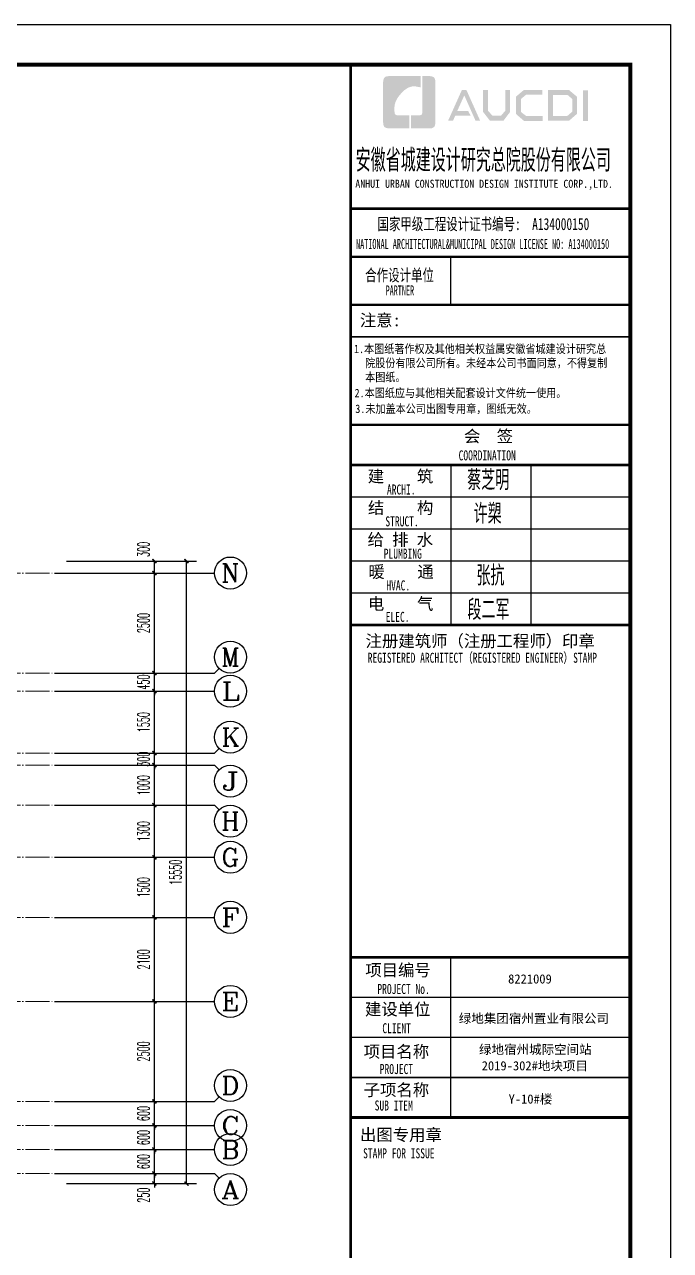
# Model space of a CAD drawing. Extents: x 27938 to 650306, y -92720 to 1524912.
# Drawn here: x 328171 to 344314, y 594028 to 624649 of the extents above; entities that cross this region are included whole.
import ezdxf
from ezdxf.enums import TextEntityAlignment as Align

# ---------------------------------------------------------------- set-up
doc = ezdxf.new("R2010")
doc.units = 0
doc.header["$LTSCALE"] = 1000
doc.header["$MEASUREMENT"] = 0
doc.linetypes.add('DOTE', pattern=[2.42, 2, -0.2, 0.02, -0.2])
for name, color, linetype in [('AXIS', 3, 'Continuous'), ('AXIS_TEXT', 4, 'Continuous'), ('图框', 140, 'Continuous'), ('图签文字', 147, 'Continuous')]:
    doc.layers.add(name, color=color, linetype=linetype)
doc.layers.add('DOTE', color=19, linetype='DOTE', lineweight=9)
doc.layers.add('图签', color=147, linetype='Continuous', lineweight=18)
doc.layers.add('yichutu', color=7, linetype='Continuous', true_color=0xffffff, plot=False)
doc.styles.add('_TCH_AXIS', font='COMPLEX', dxfattribs={"bigfont": 'GBCBIG'})
doc.styles.add('_TCH_DIM_T3', font='SIMPLEX.shx', dxfattribs={"width": 0.494118, "bigfont": 'GBCBIG.shx'})
doc.styles.add('COMPLEX', font='COMPLEX')
doc.styles.add('HT', font='simhei.ttf')
doc.styles.add('宋体', font='', dxfattribs={"height": 50})
doc.styles.add('建筑图签-1', font='simhei.ttf', dxfattribs={"width": 0.7})
doc.styles.add('建筑图签-2', font='TXT.shx', dxfattribs={"width": 0.5, "bigfont": 'HZTXT.shx'})
doc.styles.get('宋体').set_extended_font_data('SimSun')
doc.dimstyles.new('_TCH_ARCH&&100', dxfattribs={"dimtxt": 297.5, "dimasz": 100, "dimexe": 250, "dimexo": 300, "dimgap": 126.25, "dimtad": 1, "dimdec": 0, "dimzin": 0, "dimdsep": 46, "dimtxsty": '_TCH_DIM_T3', "dimblk": 'ARCHTICK', "dimcen": 0.09, "dimclrt": 4, "dimazin": 2, "dimtfac": 1, "dimtdec": 0, "dimtix": 1, "dimtmove": 2, "dimatfit": 3, "dimfxl": 1, "dimtolj": 1, "dimtzin": 0, "dimarcsym": 0})

# ---------------------------------------------------------------- blocks, each defined once
blk = doc.blocks.new('院标1')
h = blk.add_hatch(color=150)
h.dxf.hatch_style = 1
h.set_gradient(color1=(33, 113, 253), color2=(33, 113, 253), tint=1, name='INVCURVED')
edge = h.paths.add_edge_path()
edge.add_spline(control_points=[(116373, 648379), (116379, 648379), (116382, 648379), (116391, 648379), (116391, 648379), (116391, 648379), (116616, 648379), (116616, 648379), (116616, 648379), (116616, 648379), (116616, 648054), (116616, 648054), (116616, 648054), (116616, 648054), (116108, 648054), (116108, 648054), (116108, 648054), (116028, 648054), (115963, 648111), (115963, 648199), (115963, 648199), (115963, 648199), (115963, 649215), (115963, 649215), (115963, 649215), (115963, 649295), (116018, 649360), (116108, 649360), (116108, 649360), (116108, 649360), (116897, 649360), (116897, 649360), (116897, 649360), (116897, 649360), (116897, 649080), (116897, 649080), (116897, 649080), (116897, 649080), (116566, 649140), (116356, 648859), (116356, 648859), (116245, 648719), (116240, 648545), (116247, 648466), (116247, 648466), (116254, 648386), (116247, 648466), (116247, 648466), (116247, 648466), (116247, 648466), (116258, 648374), (116373, 648379)], knot_values=[0, 0, 0, 0, 0.071429, 0.071429, 0.071429, 0.107143, 0.142857, 0.142857, 0.142857, 0.178571, 0.214286, 0.214286, 0.214286, 0.25, 0.285714, 0.285714, 0.285714, 0.321429, 0.357143, 0.357143, 0.357143, 0.392857, 0.428571, 0.428571, 0.428571, 0.464286, 0.5, 0.5, 0.5, 0.535714, 0.571429, 0.571429, 0.571429, 0.607143, 0.642857, 0.642857, 0.642857, 0.678571, 0.714286, 0.714286, 0.714286, 0.75, 0.785714, 0.785714, 0.785714, 0.821429, 0.857143, 0.857143, 0.857143, 0.928571, 1, 1, 1, 1], degree=3, periodic=0)
h = blk.add_hatch(color=150)
h.dxf.hatch_style = 1
h.set_gradient(color1=(33, 113, 253), color2=(33, 113, 253), tint=1, name='INVCURVED')
edge = h.paths.add_edge_path()
edge.add_spline(control_points=[(117268, 649215), (117268, 649215), (117268, 648199), (117268, 648199), (117268, 648199), (117268, 648114), (117212, 648054), (117123, 648054), (117123, 648054), (117123, 648054), (116663, 648054), (116663, 648054), (116663, 648054), (116663, 648054), (116663, 648379), (116663, 648379), (116663, 648379), (116663, 648379), (116865, 648379), (116865, 648379), (116865, 648379), (116907, 648379), (116941, 648413), (116941, 648455), (116941, 648455), (116941, 648455), (116941, 649360), (116941, 649360), (116941, 649360), (116941, 649360), (117123, 649360), (117123, 649360), (117123, 649360), (117204, 649360), (117268, 649306), (117268, 649215)], knot_values=[0, 0, 0, 0, 0.1, 0.1, 0.1, 0.15, 0.2, 0.2, 0.2, 0.25, 0.3, 0.3, 0.3, 0.35, 0.4, 0.4, 0.4, 0.45, 0.5, 0.5, 0.5, 0.55, 0.6, 0.6, 0.6, 0.65, 0.7, 0.7, 0.7, 0.75, 0.8, 0.8, 0.8, 0.9, 1, 1, 1, 1], degree=3, periodic=0)
blk = doc.blocks.new('TK')
at = {"layer": '图框'}
h = blk.add_hatch(color=256, dxfattribs=at)
h.paths.add_polyline_path([(547288, 547072), (547414, 547072), (547414, 546302), (547288, 546302)])
h.paths.add_polyline_path([(546536, 546956), (546536, 546430), (546896, 546430), (547020, 546536), (547020, 546855), (546900, 546956)], flags=16)
h.paths.add_polyline_path([(546418, 547074), (546418, 546311), (546940, 546311), (547138, 546482), (547138, 546910), (546943, 547074)])
h.paths.add_polyline_path([(546275, 547077), (546275, 546962), (545868, 546962), (545735, 546851), (545735, 546531), (545868, 546429), (546277, 546429), (546277, 546307), (545813, 546307), (545611, 546481), (545611, 546910), (545809, 547077)])
h.paths.add_polyline_path([(544792, 547075), (544912, 547075), (544912, 546565), (545026, 546433), (545237, 546433), (545351, 546565), (545351, 547075), (545465, 547075), (545465, 546528), (545301, 546311), (544963, 546311), (544792, 546530)])
h.paths.add_polyline_path([(544260, 547074), (544377, 547074), (544719, 546310), (544603, 546310), (544322, 546944), (544147, 546556), (544418, 546556), (544479, 546440), (544098, 546440), (544039, 546308), (543916, 546308)])
for p, q in [((541480, 544114), (548480, 544114)), ((541480, 544114), (548480, 544114)), ((541480, 542914), (548480, 542914))]:
    blk.add_line(p, q, dxfattribs=at)
blk.add_lwpolyline([(465375, 548714), (549475, 548714), (549475, 489314), (465375, 489314)], close=True, dxfattribs=at)
blk.add_lwpolyline([(465375, 548714), (549475, 548714), (549475, 489314), (465375, 489314)], close=True, dxfattribs=at)
at = {"layer": '图框', "const_width": 100}
blk.add_lwpolyline([(548475, 490314), (548475, 547714), (467875, 547714), (467875, 490314)], close=True, dxfattribs=at)
at = {"layer": '图框'}
for points, const_width in [([(541480, 490314), (541480, 547714)], 70), ([(541480, 544114), (548480, 544114)], 60), ([(541480, 542914), (548480, 542914)], 60), ([(541480, 542914), (548480, 542914)], 60), ([(543980, 542914), (543980, 541714)], 35), ([(541480, 541714), (548480, 541714)], 60), ([(541480, 541714), (548480, 541714)], 60), ([(541480, 540913), (548480, 540913)], 35), ([(541488, 538714), (548488, 538714)], 60), ([(541488, 537714), (548488, 537714)], 70), ([(541488, 537714), (548488, 537714)], 70), ([(543988, 537714), (543988, 533714)], 35), ([(545988, 537714), (545988, 533714)], 35), ([(541488, 536914), (548488, 536914)], 35), ([(541488, 536114), (548488, 536114)], 35), ([(541488, 535314), (548488, 535314)], 35), ([(541488, 534514), (548488, 534514)], 35), ([(541488, 533714), (548488, 533714)], 70), ([(541480, 525414), (548480, 525414)], 70), ([(541480, 525414), (548480, 525414)], 70), ([(543980, 521414), (543980, 525414)], 35), ([(541480, 524414), (548480, 524414)], 35), ([(541480, 523414), (548480, 523414)], 35), ([(541480, 522414), (548480, 522414)], 35), ([(548480, 521414), (541480, 521414)], 70)]:
    blk.add_lwpolyline(points, dxfattribs=dict(at, const_width=const_width))
blk.add_blockref('院标1', (426331, -101935))
for s, height, style, width, p in [('ANHUI URBAN CONSTRUCTION DESIGN INSTITUTE CORP.,LTD.', 200, '建筑图签-1', 0.91, (541598, 544636)), ('NATIONAL ARCHITECTURAL&MUNICIPAL DESIGN LICENSE NO: A134000150', 250, '建筑图签-1', 0.6, (541617, 543108)), ('PARTNER', 250, '建筑图签-1', 0.6, (542355, 541947)), ('1.本图纸著作权及其他相关权益属安徽省城建设计研究总', 210, 'HT', 0.88, (541566, 540507)), ('院股份有限公司所有。未经本公司书面同意，不得复制', 210, 'HT', 0.88, (541845, 540153)), ('本图纸。', 210, 'HT', 0.88, (541845, 539803)), (' 2.本图纸应与其他相关配套设计文件统一使用。 ', 210, 'HT', 0.88, (541455, 539406)), ('3.未加盖本公司出图专用章，图纸无效。', 210, 'HT', 0.88, (541598, 539011)), ('COORDINATION', 250, '建筑图签-1', 0.7, (544180, 537827)), ('ARCHI.', 250, '建筑图签-1', 0.7, (542389, 536975)), ('STRUCT.', 250, '建筑图签-1', 0.7, (542350, 536179)), ('PLUMBING', 250, '建筑图签-1', 0.7, (542309, 535372)), ('HVAC.', 250, '建筑图签-1', 0.7, (542374, 534579)), ('ELEC.', 250, '建筑图签-1', 0.7, (542358, 533794)), ('REGISTERED ARCHITECT（REGISTERED ENGINEER）STAMP', 250, '建筑图签-1', 0.7, (541909, 532772)), ('PROJECT No.', 250, '建筑图签-1', 0.7, (542150, 524499, -1799)), ('CLIENT', 250, '建筑图签-1', 0.7, (542274, 523520)), ('PROJECT', 250, '建筑图签-1', 0.7, (542209, 522500)), ('SUB ITEM', 250, '建筑图签-1', 0.7, (542082, 521589)), ('STAMP FOR ISSUE', 250, '建筑图签-1', 0.7, (541793, 520395))]:
    blk.add_text(s, height=height, dxfattribs=dict(at, style=style, width=width)).set_placement(p)
at = {"layer": '图签', "color": 2, "style": '宋体'}
for s, height, p in [('8221009', 229.3, (545417, 524761)), ('绿地集团宿州置业有限公司', 229.34, (544185, 523776)), ('绿地宿州城际空间站', 229.3, (544690, 523001)), ('2019-302#地块项目', 229.34, (544757, 522592))]:
    blk.add_text(s, height=height, dxfattribs=at).set_placement(p)
at = {"layer": '图签文字', "color": 7, "style": '建筑图签-1'}
for s, height, width, p in [('安徽省城建设计研究总院股份有限公司', 500, 0.55, (541608, 545091)), ('国家甲级工程设计证书编号:  A134000150', 300, 0.7, (542152, 543581)), ('合作设计单位', 300, 0.7, (541845, 542304))]:
    blk.add_text(s, height=height, dxfattribs=dict(at, width=width)).set_placement(p)
for s, p in [('注意:', (541711, 541177)), ('会  签', (544315, 538281)), ('建    筑', (541910, 537280)), ('结    构', (541914, 536493)), ('给 排 水', (541905, 535699)), ('暖    通', (541923, 534896)), ('电    气', (541913, 534096)), ('注册建筑师（注册工程师）印章', (541855, 533167)), ('项目编号', (541848, 524946)), ('建设单位', (541840, 523969)), ('项目名称', (541807, 522911)), ('子项名称', (541807, 521954)), ('出图专用章', (541716, 520832))]:
    blk.add_text(s, height=300, dxfattribs=at).set_placement(p)
at = {"layer": '图签文字', "color": 1, "style": '建筑图签-2', "width": 0.7}
for s, p in [('蔡芝明', (544395, 537085)), ('许槊', (544555, 536242)), ('张抗', (544626, 534701)), ('段二军', (544401, 533845))]:
    blk.add_text(s, height=500, dxfattribs=at).set_placement(p)
blk = doc.blocks.new('GDGDGRDGDGDR')
at = {"layer": 'DOTE', "linetype": 'DOTE', "ltscale": 0.3}
for p, q in [((270117, 610949), (328917, 610949)), ((270117, 608449), (328917, 608449)), ((270117, 607999), (328917, 607999)), ((270117, 606449), (328917, 606449)), ((270117, 606149), (328917, 606149)), ((270117, 605149), (328917, 605149)), ((270117, 603849), (328917, 603849)), ((270117, 602349), (328917, 602349)), ((270117, 600249), (328917, 600249)), ((270117, 597749), (328917, 597749)), ((270117, 597149), (328917, 597149)), ((270117, 596549), (328917, 596549)), ((270117, 595949), (328917, 595949))]:
    blk.add_line(p, q, dxfattribs=at)
blk = doc.blocks.new('yct-841-594-84100-59400-100-1000.0')
at = {"layer": 'yichutu', "color": 7, "true_color": 0xffffff}
blk.add_lwpolyline([(0, 0), (0, 59400), (84100, 59400), (84100, 0)], close=True, dxfattribs=at)
blk = doc.blocks.new('_ArchTick')
at = {"color": 0, "linetype": 'ByBlock', "const_width": 0.4}
blk.add_lwpolyline([(-0.5, -0.5), (0.5, 0.5)], dxfattribs=at)
blk = doc.blocks.new('*D976')
at = {"layer": 'AXIS', "color": 0, "lineweight": -2}
for p, q in [((329217, 595949), (331667, 595949)), ((331417, 595949), (331417, 596049)), ((331417, 595699), (331417, 595949)), ((329217, 595699), (331667, 595699)), ((331417, 595699), (331417, 595599))]:
    blk.add_line(p, q, dxfattribs=at)
at = {"layer": 'Defpoints', "color": 0}
for p in [(328917, 595949), (331417, 595949), (328917, 595699)]:
    blk.add_point(p, dxfattribs=at)
at = {"layer": 'AXIS', "color": 0, "lineweight": -2, "xscale": 100, "yscale": 100, "zscale": 100}
for p, rotation in [((331417, 595949), 270), ((331417, 595699), 90)]:
    blk.add_blockref('_ArchTick', p, dxfattribs=dict(at, rotation=rotation))
at = {"layer": 'AXIS', "color": 4, "insert": (331142, 595410), "char_height": 297.5, "attachment_point": 5, "rotation": 90, "style": '_TCH_DIM_T3'}
blk.add_mtext('\\A1;250', dxfattribs=at)
blk = doc.blocks.new('*D977')
at = {"layer": 'AXIS', "color": 0, "lineweight": -2}
for p, q in [((329217, 596549), (331667, 596549)), ((331417, 596549), (331417, 596649)), ((331417, 595949), (331417, 596549)), ((329217, 595949), (331667, 595949)), ((331417, 595949), (331417, 595849))]:
    blk.add_line(p, q, dxfattribs=at)
at = {"layer": 'Defpoints', "color": 0}
for p in [(328917, 596549), (331417, 596549), (328917, 595949)]:
    blk.add_point(p, dxfattribs=at)
at = {"layer": 'AXIS', "color": 0, "lineweight": -2, "xscale": 100, "yscale": 100, "zscale": 100}
for p, rotation in [((331417, 596549), 270), ((331417, 595949), 90)]:
    blk.add_blockref('_ArchTick', p, dxfattribs=dict(at, rotation=rotation))
at = {"layer": 'AXIS', "color": 4, "insert": (331142, 596249), "char_height": 297.5, "attachment_point": 5, "rotation": 90, "style": '_TCH_DIM_T3'}
blk.add_mtext('\\A1;600', dxfattribs=at)
blk = doc.blocks.new('*D978')
at = {"layer": 'AXIS', "color": 0, "lineweight": -2}
for p, q in [((329217, 597149), (331667, 597149)), ((331417, 597149), (331417, 597249)), ((331417, 596549), (331417, 597149)), ((329217, 596549), (331667, 596549)), ((331417, 596549), (331417, 596449))]:
    blk.add_line(p, q, dxfattribs=at)
at = {"layer": 'Defpoints', "color": 0}
for p in [(328917, 597149), (331417, 597149), (328917, 596549)]:
    blk.add_point(p, dxfattribs=at)
at = {"layer": 'AXIS', "color": 0, "lineweight": -2, "xscale": 100, "yscale": 100, "zscale": 100}
for p, rotation in [((331417, 597149), 270), ((331417, 596549), 90)]:
    blk.add_blockref('_ArchTick', p, dxfattribs=dict(at, rotation=rotation))
at = {"layer": 'AXIS', "color": 4, "insert": (331142, 596849), "char_height": 297.5, "attachment_point": 5, "rotation": 90, "style": '_TCH_DIM_T3'}
blk.add_mtext('\\A1;600', dxfattribs=at)
blk = doc.blocks.new('*D979')
at = {"layer": 'AXIS', "color": 0, "lineweight": -2}
for p, q in [((329217, 597749), (331667, 597749)), ((331417, 597749), (331417, 597849)), ((331417, 597149), (331417, 597749)), ((329217, 597149), (331667, 597149)), ((331417, 597149), (331417, 597049))]:
    blk.add_line(p, q, dxfattribs=at)
at = {"layer": 'Defpoints', "color": 0}
for p in [(328917, 597749), (331417, 597749), (328917, 597149)]:
    blk.add_point(p, dxfattribs=at)
at = {"layer": 'AXIS', "color": 0, "lineweight": -2, "xscale": 100, "yscale": 100, "zscale": 100}
for p, rotation in [((331417, 597749), 270), ((331417, 597149), 90)]:
    blk.add_blockref('_ArchTick', p, dxfattribs=dict(at, rotation=rotation))
at = {"layer": 'AXIS', "color": 4, "insert": (331142, 597449), "char_height": 297.5, "attachment_point": 5, "rotation": 90, "style": '_TCH_DIM_T3'}
blk.add_mtext('\\A1;600', dxfattribs=at)
blk = doc.blocks.new('*D980')
at = {"layer": 'AXIS', "color": 0, "lineweight": -2}
for p, q in [((329217, 600249), (331667, 600249)), ((331417, 597749), (331417, 600249)), ((329217, 597749), (331667, 597749))]:
    blk.add_line(p, q, dxfattribs=at)
at = {"layer": 'Defpoints', "color": 0}
for p in [(328917, 600249), (331417, 600249), (328917, 597749)]:
    blk.add_point(p, dxfattribs=at)
at = {"layer": 'AXIS', "color": 0, "lineweight": -2, "xscale": 100, "yscale": 100, "zscale": 100}
for p, rotation in [((331417, 600249), 90), ((331417, 597749), 270)]:
    blk.add_blockref('_ArchTick', p, dxfattribs=dict(at, rotation=rotation))
at = {"layer": 'AXIS', "color": 4, "insert": (331142, 598999), "char_height": 297.5, "attachment_point": 5, "rotation": 90, "style": '_TCH_DIM_T3'}
blk.add_mtext('\\A1;2500', dxfattribs=at)
blk = doc.blocks.new('*D981')
at = {"layer": 'AXIS', "color": 0, "lineweight": -2}
for p, q in [((329217, 602349), (331667, 602349)), ((331417, 600249), (331417, 602349)), ((329217, 600249), (331667, 600249))]:
    blk.add_line(p, q, dxfattribs=at)
at = {"layer": 'Defpoints', "color": 0}
for p in [(328917, 602349), (331417, 602349), (328917, 600249)]:
    blk.add_point(p, dxfattribs=at)
at = {"layer": 'AXIS', "color": 0, "lineweight": -2, "xscale": 100, "yscale": 100, "zscale": 100}
for p, rotation in [((331417, 602349), 90), ((331417, 600249), 270)]:
    blk.add_blockref('_ArchTick', p, dxfattribs=dict(at, rotation=rotation))
at = {"layer": 'AXIS', "color": 4, "insert": (331142, 601299), "char_height": 297.5, "attachment_point": 5, "rotation": 90, "style": '_TCH_DIM_T3'}
blk.add_mtext('\\A1;2100', dxfattribs=at)
blk = doc.blocks.new('*D982')
at = {"layer": 'AXIS', "color": 0, "lineweight": -2}
for p, q in [((329217, 603849), (331667, 603849)), ((331417, 602349), (331417, 603849)), ((329217, 602349), (331667, 602349))]:
    blk.add_line(p, q, dxfattribs=at)
at = {"layer": 'Defpoints', "color": 0}
for p in [(328917, 603849), (331417, 603849), (328917, 602349)]:
    blk.add_point(p, dxfattribs=at)
at = {"layer": 'AXIS', "color": 0, "lineweight": -2, "xscale": 100, "yscale": 100, "zscale": 100}
for p, rotation in [((331417, 603849), 90), ((331417, 602349), 270)]:
    blk.add_blockref('_ArchTick', p, dxfattribs=dict(at, rotation=rotation))
at = {"layer": 'AXIS', "color": 4, "insert": (331142, 603099), "char_height": 297.5, "attachment_point": 5, "rotation": 90, "style": '_TCH_DIM_T3'}
blk.add_mtext('\\A1;1500', dxfattribs=at)
blk = doc.blocks.new('*D983')
at = {"layer": 'AXIS', "color": 0, "lineweight": -2}
for p, q in [((329217, 605149), (331667, 605149)), ((331417, 603849), (331417, 605149)), ((329217, 603849), (331667, 603849))]:
    blk.add_line(p, q, dxfattribs=at)
at = {"layer": 'Defpoints', "color": 0}
for p in [(328917, 605149), (331417, 605149), (328917, 603849)]:
    blk.add_point(p, dxfattribs=at)
at = {"layer": 'AXIS', "color": 0, "lineweight": -2, "xscale": 100, "yscale": 100, "zscale": 100}
for p, rotation in [((331417, 605149), 90), ((331417, 603849), 270)]:
    blk.add_blockref('_ArchTick', p, dxfattribs=dict(at, rotation=rotation))
at = {"layer": 'AXIS', "color": 4, "insert": (331142, 604499), "char_height": 297.5, "attachment_point": 5, "rotation": 90, "style": '_TCH_DIM_T3'}
blk.add_mtext('\\A1;1300', dxfattribs=at)
blk = doc.blocks.new('*D984')
at = {"layer": 'AXIS', "color": 0, "lineweight": -2}
for p, q in [((329217, 606149), (331667, 606149)), ((331417, 605149), (331417, 606149)), ((329217, 605149), (331667, 605149))]:
    blk.add_line(p, q, dxfattribs=at)
at = {"layer": 'Defpoints', "color": 0}
for p in [(328917, 606149), (331417, 606149), (328917, 605149)]:
    blk.add_point(p, dxfattribs=at)
at = {"layer": 'AXIS', "color": 0, "lineweight": -2, "xscale": 100, "yscale": 100, "zscale": 100}
for p, rotation in [((331417, 606149), 90), ((331417, 605149), 270)]:
    blk.add_blockref('_ArchTick', p, dxfattribs=dict(at, rotation=rotation))
at = {"layer": 'AXIS', "color": 4, "insert": (331142, 605649), "char_height": 297.5, "attachment_point": 5, "rotation": 90, "style": '_TCH_DIM_T3'}
blk.add_mtext('\\A1;1000', dxfattribs=at)
blk = doc.blocks.new('*D985')
at = {"layer": 'AXIS', "color": 0, "lineweight": -2}
for p, q in [((329217, 606449), (331667, 606449)), ((331417, 606449), (331417, 606549)), ((331417, 606149), (331417, 606449)), ((329217, 606149), (331667, 606149)), ((331417, 606149), (331417, 606049))]:
    blk.add_line(p, q, dxfattribs=at)
at = {"layer": 'Defpoints', "color": 0}
for p in [(328917, 606449), (331417, 606449), (328917, 606149)]:
    blk.add_point(p, dxfattribs=at)
at = {"layer": 'AXIS', "color": 0, "lineweight": -2, "xscale": 100, "yscale": 100, "zscale": 100}
for p, rotation in [((331417, 606449), 270), ((331417, 606149), 90)]:
    blk.add_blockref('_ArchTick', p, dxfattribs=dict(at, rotation=rotation))
at = {"layer": 'AXIS', "color": 4, "insert": (331142, 606299), "char_height": 297.5, "attachment_point": 5, "rotation": 90, "style": '_TCH_DIM_T3'}
blk.add_mtext('\\A1;300', dxfattribs=at)
blk = doc.blocks.new('*D986')
at = {"layer": 'AXIS', "color": 0, "lineweight": -2}
for p, q in [((329217, 607999), (331667, 607999)), ((331417, 606449), (331417, 607999)), ((329217, 606449), (331667, 606449))]:
    blk.add_line(p, q, dxfattribs=at)
at = {"layer": 'Defpoints', "color": 0}
for p in [(328917, 607999), (331417, 607999), (328917, 606449)]:
    blk.add_point(p, dxfattribs=at)
at = {"layer": 'AXIS', "color": 0, "lineweight": -2, "xscale": 100, "yscale": 100, "zscale": 100}
for p, rotation in [((331417, 607999), 90), ((331417, 606449), 270)]:
    blk.add_blockref('_ArchTick', p, dxfattribs=dict(at, rotation=rotation))
at = {"layer": 'AXIS', "color": 4, "insert": (331142, 607224), "char_height": 297.5, "attachment_point": 5, "rotation": 90, "style": '_TCH_DIM_T3'}
blk.add_mtext('\\A1;1550', dxfattribs=at)
blk = doc.blocks.new('*D987')
at = {"layer": 'AXIS', "color": 0, "lineweight": -2}
for p, q in [((329217, 608449), (331667, 608449)), ((331417, 608449), (331417, 608549)), ((331417, 607999), (331417, 608449)), ((329217, 607999), (331667, 607999)), ((331417, 607999), (331417, 607899))]:
    blk.add_line(p, q, dxfattribs=at)
at = {"layer": 'Defpoints', "color": 0}
for p in [(328917, 608449), (331417, 608449), (328917, 607999)]:
    blk.add_point(p, dxfattribs=at)
at = {"layer": 'AXIS', "color": 0, "lineweight": -2, "xscale": 100, "yscale": 100, "zscale": 100}
for p, rotation in [((331417, 608449), 270), ((331417, 607999), 90)]:
    blk.add_blockref('_ArchTick', p, dxfattribs=dict(at, rotation=rotation))
at = {"layer": 'AXIS', "color": 4, "insert": (331142, 608224), "char_height": 297.5, "attachment_point": 5, "rotation": 90, "style": '_TCH_DIM_T3'}
blk.add_mtext('\\A1;450', dxfattribs=at)
blk = doc.blocks.new('*D988')
at = {"layer": 'AXIS', "color": 0, "lineweight": -2}
for p, q in [((329217, 610949), (331667, 610949)), ((331417, 608449), (331417, 610949)), ((329217, 608449), (331667, 608449))]:
    blk.add_line(p, q, dxfattribs=at)
at = {"layer": 'Defpoints', "color": 0}
for p in [(328917, 610949), (331417, 610949), (328917, 608449)]:
    blk.add_point(p, dxfattribs=at)
at = {"layer": 'AXIS', "color": 0, "lineweight": -2, "xscale": 100, "yscale": 100, "zscale": 100}
for p, rotation in [((331417, 610949), 90), ((331417, 608449), 270)]:
    blk.add_blockref('_ArchTick', p, dxfattribs=dict(at, rotation=rotation))
at = {"layer": 'AXIS', "color": 4, "insert": (331142, 609699), "char_height": 297.5, "attachment_point": 5, "rotation": 90, "style": '_TCH_DIM_T3'}
blk.add_mtext('\\A1;2500', dxfattribs=at)
blk = doc.blocks.new('*D989')
at = {"layer": 'AXIS', "color": 0, "lineweight": -2}
for p, q in [((329217, 611249), (331667, 611249)), ((331417, 610949), (331417, 611249)), ((329217, 610949), (331667, 610949))]:
    blk.add_line(p, q, dxfattribs=at)
at = {"layer": 'Defpoints', "color": 0}
for p in [(328917, 611249), (331417, 611249), (328917, 610949)]:
    blk.add_point(p, dxfattribs=at)
at = {"layer": 'AXIS', "color": 0, "lineweight": -2, "xscale": 100, "yscale": 100, "zscale": 100}
for p, rotation in [((331417, 611249), 90), ((331417, 610949), 270)]:
    blk.add_blockref('_ArchTick', p, dxfattribs=dict(at, rotation=rotation))
at = {"layer": 'AXIS', "color": 4, "insert": (331142, 611538), "char_height": 297.5, "attachment_point": 5, "rotation": 90, "style": '_TCH_DIM_T3'}
blk.add_mtext('\\A1;300', dxfattribs=at)
blk = doc.blocks.new('*D990')
at = {"layer": 'AXIS', "color": 0, "lineweight": -2}
for p, q in [((329217, 611249), (332467, 611249)), ((332217, 595699), (332217, 611249)), ((329217, 595699), (332467, 595699))]:
    blk.add_line(p, q, dxfattribs=at)
at = {"layer": 'Defpoints', "color": 0}
for p in [(328917, 611249), (332217, 611249), (328917, 595699)]:
    blk.add_point(p, dxfattribs=at)
at = {"layer": 'AXIS', "color": 0, "lineweight": -2, "xscale": 100, "yscale": 100, "zscale": 100}
for p, rotation in [((332217, 611249), 90), ((332217, 595699), 270)]:
    blk.add_blockref('_ArchTick', p, dxfattribs=dict(at, rotation=rotation))
at = {"layer": 'AXIS', "color": 4, "insert": (331942, 603474), "char_height": 297.5, "attachment_point": 5, "rotation": 90, "style": '_TCH_DIM_T3'}
blk.add_mtext('\\A1;15550', dxfattribs=at)
blk = doc.blocks.new('_AXISO')
blk.add_circle((0, 0), 0.5)
at = {"layer": 'AXIS_TEXT', "style": 'COMPLEX', "width": 1.041667}
blk.add_attdef('A', text='', height=0.56, dxfattribs=at).set_placement((-0.25, -0.28), (0.25, -0.28), align=Align.FIT)

msp = doc.modelspace()

# ---------------------------------------------------------------- linework, layer by layer
at = {"layer": 'AXIS'}
for p, q in [((328916.6, 610948.8), (332916.6, 610948.8)), ((328916.6, 608448.8), (332916.6, 608448.8)), ((333033.7, 608566), (332916.6, 608448.8)), ((328916.6, 607998.8), (332916.6, 607998.8)), ((328916.6, 606448.8), (332916.6, 606448.8)), ((333033.7, 606566), (332916.6, 606448.8)), ((328916.6, 606148.8), (332916.6, 606148.8)), ((333033.7, 606031.7), (332916.6, 606148.8)), ((328916.6, 605148.8), (332916.6, 605148.8)), ((333033.7, 605031.7), (332916.6, 605148.8)), ((328916.6, 603848.8), (332916.6, 603848.8)), ((328916.6, 602348.8), (332916.6, 602348.8)), ((328916.6, 600248.8), (332916.6, 600248.8)), ((328916.6, 597748.8), (332916.6, 597748.8)), ((333033.7, 597866), (332916.6, 597748.8)), ((328916.6, 597148.8), (332916.6, 597148.8)), ((328916.6, 596548.8), (332916.6, 596548.8)), ((328916.6, 595948.8), (332916.6, 595948.8)), ((333033.7, 595831.7), (332916.6, 595948.8))]:
    msp.add_line(p, q, dxfattribs=at)

# ---------------------------------------------------------------- block references
for name, p in [('TK', (-205160.9, 75935)), ('GDGDGRDGDGDR', (0, 0))]:
    msp.add_blockref(name, p)
ref = msp.add_blockref('_AXISO', (333316.6, 610948.8), dxfattribs=dict(at, xscale=800, yscale=800, zscale=800))
ref.add_attrib('A', 'N', dxfattribs={"layer": 'AXIS_TEXT', "height": 452.5, "style": '_TCH_AXIS', "width": 1.105263}).set_placement((333090.3, 610722.5), (333542.9, 610722.5), align=Align.FIT)
ref = msp.add_blockref('_AXISO', (333316.6, 608848.8), dxfattribs=dict(at, xscale=800, yscale=800, zscale=800))
ref.add_attrib('A', 'M', dxfattribs={"layer": 'AXIS_TEXT', "height": 452.5, "style": '_TCH_AXIS'}).set_placement((333090.3, 608622.5), (333542.9, 608622.5), align=Align.FIT)
ref = msp.add_blockref('_AXISO', (333316.6, 607998.8), dxfattribs=dict(at, xscale=800, yscale=800, zscale=800))
ref.add_attrib('A', 'L', dxfattribs={"layer": 'AXIS_TEXT', "height": 452.5, "style": '_TCH_AXIS', "width": 1.4}).set_placement((333090.3, 607772.5), (333542.9, 607772.5), align=Align.FIT)
ref = msp.add_blockref('_AXISO', (333316.6, 606848.8), dxfattribs=dict(at, xscale=800, yscale=800, zscale=800))
ref.add_attrib('A', 'K', dxfattribs={"layer": 'AXIS_TEXT', "height": 452.5, "style": '_TCH_AXIS', "width": 1.105263}).set_placement((333090.3, 606622.5), (333542.9, 606622.5), align=Align.FIT)
ref = msp.add_blockref('_AXISO', (333316.6, 605748.8), dxfattribs=dict(at, xscale=800, yscale=800, zscale=800))
ref.add_attrib('A', 'J', dxfattribs={"layer": 'AXIS_TEXT', "height": 452.5, "style": '_TCH_AXIS', "width": 1.909091}).set_placement((333090.3, 605522.5), (333542.9, 605522.5), align=Align.FIT)
ref = msp.add_blockref('_AXISO', (333316.6, 604748.8), dxfattribs=dict(at, xscale=800, yscale=800, zscale=800))
ref.add_attrib('A', 'H', dxfattribs={"layer": 'AXIS_TEXT', "height": 452.5, "style": '_TCH_AXIS', "width": 1.05}).set_placement((333090.3, 604522.5), (333542.9, 604522.5), align=Align.FIT)
ref = msp.add_blockref('_AXISO', (333316.6, 603848.8), dxfattribs=dict(at, xscale=800, yscale=800, zscale=800))
ref.add_attrib('A', 'G', dxfattribs={"layer": 'AXIS_TEXT', "height": 452.5, "style": '_TCH_AXIS', "width": 1.166667}).set_placement((333090.3, 603622.5), (333542.9, 603622.5), align=Align.FIT)
ref = msp.add_blockref('_AXISO', (333316.6, 602348.8), dxfattribs=dict(at, xscale=800, yscale=800, zscale=800))
ref.add_attrib('A', 'F', dxfattribs={"layer": 'AXIS_TEXT', "height": 452.5, "style": '_TCH_AXIS', "width": 1.3125}).set_placement((333090.3, 602122.5), (333542.9, 602122.5), align=Align.FIT)
ref = msp.add_blockref('_AXISO', (333316.6, 600248.8), dxfattribs=dict(at, xscale=800, yscale=800, zscale=800))
ref.add_attrib('A', 'E', dxfattribs={"layer": 'AXIS_TEXT', "height": 452.5, "style": '_TCH_AXIS', "width": 1.3125}).set_placement((333090.3, 600022.5), (333542.9, 600022.5), align=Align.FIT)
ref = msp.add_blockref('_AXISO', (333316.6, 598148.8), dxfattribs=dict(at, xscale=800, yscale=800, zscale=800))
ref.add_attrib('A', 'D', dxfattribs={"layer": 'AXIS_TEXT', "height": 452.5, "style": '_TCH_AXIS', "width": 1.235294}).set_placement((333090.3, 597922.5), (333542.9, 597922.5), align=Align.FIT)
ref = msp.add_blockref('_AXISO', (333316.6, 597148.8), dxfattribs=dict(at, xscale=800, yscale=800, zscale=800))
ref.add_attrib('A', 'C', dxfattribs={"layer": 'AXIS_TEXT', "height": 452.5, "style": '_TCH_AXIS', "width": 1.4}).set_placement((333090.3, 596922.5), (333542.9, 596922.5), align=Align.FIT)
ref = msp.add_blockref('_AXISO', (333316.6, 596548.8), dxfattribs=dict(at, xscale=800, yscale=800, zscale=800))
ref.add_attrib('A', 'B', dxfattribs={"layer": 'AXIS_TEXT', "height": 452.5, "style": '_TCH_AXIS', "width": 1.235294}).set_placement((333090.3, 596322.5), (333542.9, 596322.5), align=Align.FIT)
ref = msp.add_blockref('_AXISO', (333316.6, 595548.8), dxfattribs=dict(at, xscale=800, yscale=800, zscale=800))
ref.add_attrib('A', 'A', dxfattribs={"layer": 'AXIS_TEXT', "height": 452.5, "style": '_TCH_AXIS', "width": 1.166667}).set_placement((333090.3, 595322.5), (333542.9, 595322.5), align=Align.FIT)
at = {"layer": 'yichutu'}
msp.add_blockref('yct-841-594-84100-59400-100-1000.0', (260214.1, 565248.6), dxfattribs=at)

# ---------------------------------------------------------------- texts
at = {"layer": '图签', "color": 2, "style": '宋体'}
msp.add_text('Y-10#楼', height=229.34, dxfattribs=at).set_placement((340268.2, 597696.4))

# ---------------------------------------------------------------- dimensions: what is measured, and where the dimension line sits
at = {"layer": 'AXIS'}
for base, p1, p2, picture, middle in [((331416.6, 611248.9), (328916.6, 610948.8), (328916.6, 611248.9), '*D989', (331141.6, 611537.9)), ((331416.6, 595948.8), (328916.6, 595698.8), (328916.6, 595948.8), '*D976', (331141.6, 595409.8))]:
    dim = msp.add_linear_dim(base=base, p1=p1, p2=p2, angle=90, dimstyle='_TCH_ARCH&&100', dxfattribs=at)
    dim.commit()
    dim.dimension.update_dxf_attribs({"geometry": picture, "text_midpoint": middle, "dimtype": 129})
for p1, p2, distance, picture, middle in [((328916.6, 595698.8), (328916.6, 611248.9), -3300, '*D990', (331941.6, 603473.9)), ((328916.6, 608448.8), (328916.6, 610948.8), -2500, '*D988', (331141.6, 609698.8)), ((328916.6, 607998.8), (328916.6, 608448.8), -2500, '*D987', (331141.6, 608223.8)), ((328916.6, 606448.8), (328916.6, 607998.8), -2500, '*D986', (331141.6, 607223.8)), ((328916.6, 606148.8), (328916.6, 606448.8), -2500, '*D985', (331141.6, 606298.8)), ((328916.6, 605148.8), (328916.6, 606148.8), -2500, '*D984', (331141.6, 605648.8)), ((328916.6, 603848.8), (328916.6, 605148.8), -2500, '*D983', (331141.6, 604498.8)), ((328916.6, 602348.8), (328916.6, 603848.8), -2500, '*D982', (331141.6, 603098.8)), ((328916.6, 600248.8), (328916.6, 602348.8), -2500, '*D981', (331141.6, 601298.8)), ((328916.6, 597748.8), (328916.6, 600248.8), -2500, '*D980', (331141.6, 598998.8)), ((328916.6, 597148.8), (328916.6, 597748.8), -2500, '*D979', (331141.6, 597448.8)), ((328916.6, 596548.8), (328916.6, 597148.8), -2500, '*D978', (331141.6, 596848.8)), ((328916.6, 595948.8), (328916.6, 596548.8), -2500, '*D977', (331141.6, 596248.8))]:
    dim = msp.add_aligned_dim(p1=p1, p2=p2, distance=distance, dimstyle='_TCH_ARCH&&100', dxfattribs=at)
    dim.commit()
    dim.dimension.update_dxf_attribs({"geometry": picture, "text_midpoint": middle})

doc.saveas('drawing.dxf')
